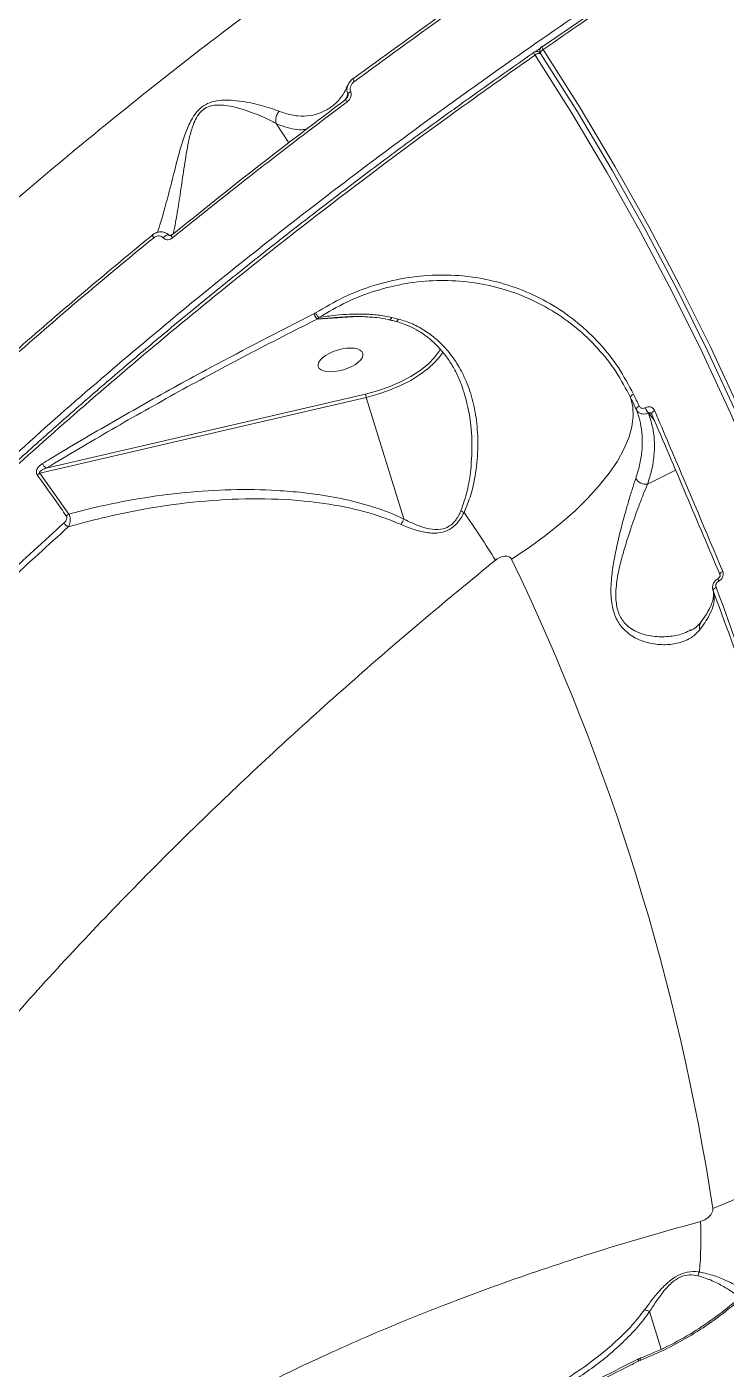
# Model space of a CAD drawing. Header units: millimetres. Extents: x -7151 to 6134, y -5040 to 5562.
# Drawn here: x -354.8 to -214.9, y 1950 to 2218.7 of the extents above; entities that cross this region are included whole.
import ezdxf

# ---------------------------------------------------------------- set-up
doc = ezdxf.new("R2010")
doc.units = ezdxf.units.MM
doc.layers.add('DIKOM_ОБЪЕКТ', color=7, linetype='Continuous')

msp = doc.modelspace()

# ---------------------------------------------------------------- linework, layer by layer
at = {"layer": 'DIKOM_ОБЪЕКТ', "color": 7, "linetype": 'Continuous', "lineweight": 15}
for p, q in [((-251.706, 2214.753), (-236.092, 2225.416)), ((-252.05, 2214.47), (-253.142, 2213.7)), ((-252.053, 2213.471), (-252.147, 2213.56)), ((-252.017, 2213.404), (-252.038, 2213.429)), ((-290.873, 2204.403), (-290.548, 2205.305)), ((-304.917, 2199.388), (-302.39, 2195.497)), ((-297.371, 2161.283), (-297.33, 2161.303)), ((-297.33, 2161.303), (-297.029, 2161.47)), ((-289.575, 2160.708), (-296.699, 2160.253)), ((-296.666, 2160.261), (-296.699, 2160.253)), ((-296.345, 2160.55), (-296.666, 2160.261)), ((-294.597, 2160.43), (-296.666, 2160.261)), ((-281.756, 2160.568), (-280.49, 2160.255)), ((-271.527, 2153.714), (-271.939, 2153.049)), ((-286.878, 2144.563), (-352.15, 2129.406)), ((-350.874, 2130.395), (-287.004, 2145.226)), ((-279.34, 2120.219), (-286.878, 2144.563)), ((-231.098, 2142.493), (-231.075, 2142.506)), ((-230.441, 2141.444), (-230.465, 2141.432)), ((-229.228, 2139.91), (-230.441, 2141.444)), ((-229.846, 2141.292), (-229.813, 2141.228)), ((-229.805, 2141.232), (-229.77, 2141.182)), ((-352.15, 2129.406), (-346.346, 2121.217)), ((-230.629, 2127.174), (-225.016, 2130.018)), ((-216.356, 2107.795), (-216.38, 2107.783)), ((-217.567, 2105.893), (-217.529, 2105.741)), ((-219.943, 2099.529), (-219.967, 2099.496)), ((-227.877, 1954.027), (-230.201, 1961.533)), ((-232.403, 1951.633), (-232.444, 1951.611)), ((-232.094, 1951.772), (-232.403, 1951.633))]:
    msp.add_line(p, q, dxfattribs=at)
at = {"layer": 'DIKOM_ОБЪЕКТ', "color": 7, "linetype": 'Continuous', "lineweight": 15, "flags": 128}
for points in [[(-251.769, 2214.794), (-251.749, 2214.789), (-251.706, 2214.753)], [(-172.153, 1951.657), (-172.365, 1964.383), (-172.951, 1977.133), (-173.91, 1989.901), (-175.241, 2002.677), (-176.944, 2015.453), (-179.018, 2028.22), (-181.461, 2040.97), (-184.272, 2053.696), (-187.449, 2066.388), (-190.989, 2079.038), (-194.891, 2091.638), (-199.151, 2104.18), (-203.768, 2116.655), (-208.738, 2129.055), (-214.057, 2141.373), (-219.723, 2153.599), (-225.731, 2165.727), (-232.078, 2177.748), (-238.76, 2189.653), (-245.771, 2201.437), (-253.108, 2213.09)], [(-252.147, 2213.56), (-252.13, 2213.543), (-252.059, 2213.462)], [(-252.038, 2213.429), (-252.054, 2213.465), (-252.059, 2213.546), (-252.03, 2213.644), (-251.969, 2213.754), (-251.879, 2213.872), (-251.762, 2213.994), (-251.624, 2214.116), (-251.469, 2214.232)], [(-170.869, 1951.349), (-171.082, 1964.105), (-171.669, 1976.886), (-172.63, 1989.684), (-173.964, 2002.49), (-175.672, 2015.297), (-177.75, 2028.094), (-180.199, 2040.875), (-183.017, 2053.631), (-186.201, 2066.353), (-189.749, 2079.033), (-193.661, 2091.663), (-197.931, 2104.235), (-202.559, 2116.74), (-207.541, 2129.17), (-212.873, 2141.516), (-218.552, 2153.772), (-224.575, 2165.929), (-230.937, 2177.978), (-237.634, 2189.912), (-244.663, 2201.723), (-252.017, 2213.404)], [(-251.469, 2214.232), (-244.109, 2202.543), (-237.077, 2190.724), (-230.375, 2178.783), (-224.009, 2166.726), (-217.982, 2154.562), (-212.299, 2142.298), (-206.964, 2129.943), (-201.979, 2117.506), (-197.349, 2104.993), (-193.075, 2092.413), (-189.162, 2079.775), (-185.611, 2067.087), (-182.424, 2054.357), (-179.605, 2041.593), (-177.155, 2028.804), (-175.075, 2015.998), (-173.366, 2003.184), (-172.031, 1990.369), (-171.069, 1977.563), (-170.482, 1964.774), (-170.269, 1952.01)], [(-289.451, 2208.382), (-289.498, 2208.397), (-289.518, 2208.391)], [(-290.759, 2203.676), (-290.851, 2203.824), (-290.927, 2203.959), (-290.982, 2204.074), (-291.016, 2204.167), (-291.027, 2204.233), (-291.014, 2204.27), (-291.012, 2204.272)], [(-291.012, 2204.272), (-290.979, 2204.276), (-290.921, 2204.251)], [(-329.403, 2176.533), (-329.489, 2176.676), (-329.558, 2176.809), (-329.606, 2176.928), (-329.632, 2177.029), (-329.635, 2177.107), (-329.615, 2177.161), (-329.572, 2177.188), (-329.508, 2177.187)], [(-327.496, 2176.505), (-327.324, 2176.675), (-327.137, 2176.826), (-326.946, 2176.951), (-326.762, 2177.041), (-326.596, 2177.092), (-326.458, 2177.1), (-326.355, 2177.065), (-326.325, 2177.039)], [(-325.646, 2176.475), (-325.737, 2176.625), (-325.808, 2176.764), (-325.856, 2176.886), (-325.88, 2176.987), (-325.878, 2177.063), (-325.851, 2177.111), (-325.848, 2177.113)], [(-325.848, 2177.113), (-325.8, 2177.129), (-325.727, 2177.117)], [(-281.756, 2160.568), (-281.898, 2160.326), (-282.033, 2160.163), (-282.155, 2160.087), (-282.225, 2160.085)], [(-287.004, 2145.226), (-284.611, 2145.88), (-282.271, 2146.702), (-280.041, 2147.673), (-277.976, 2148.768), (-276.125, 2149.962), (-274.533, 2151.225), (-273.238, 2152.527), (-272.272, 2153.836), (-272.014, 2154.293)], [(-271.939, 2153.049), (-272.061, 2152.876), (-273.135, 2151.595), (-274.503, 2150.333), (-276.136, 2149.115), (-277.998, 2147.969), (-280.05, 2146.92), (-282.246, 2145.989), (-284.538, 2145.198), (-286.878, 2144.563)], [(-257.812, 2112.166), (-254.32, 2114.507), (-251.023, 2116.919), (-247.947, 2119.385), (-245.117, 2121.884), (-242.554, 2124.397), (-240.278, 2126.905), (-238.307, 2129.389), (-236.656, 2131.828), (-235.338, 2134.205), (-234.364, 2136.499), (-233.74, 2138.695), (-233.473, 2140.773), (-233.562, 2142.719), (-234.01, 2144.517)], [(-232.301, 2142.828), (-232.44, 2142.742), (-232.566, 2142.65), (-232.674, 2142.555), (-232.763, 2142.459), (-232.828, 2142.366), (-232.869, 2142.277), (-232.885, 2142.196), (-232.874, 2142.124)], [(-229.221, 2141.926), (-229.381, 2141.833), (-229.523, 2141.733), (-229.642, 2141.629), (-229.733, 2141.525), (-229.793, 2141.425), (-229.82, 2141.332), (-229.812, 2141.25), (-229.805, 2141.232)], [(-215.571, 2109.737), (-215.731, 2109.644), (-215.873, 2109.541), (-215.99, 2109.434), (-216.079, 2109.326), (-216.137, 2109.222), (-216.162, 2109.124), (-216.152, 2109.037), (-216.146, 2109.022)], [(-216.38, 2107.783), (-216.433, 2107.921), (-216.475, 2108.045), (-216.503, 2108.152), (-216.516, 2108.238), (-216.516, 2108.3), (-216.501, 2108.337), (-216.491, 2108.344)], [(-216.356, 2107.795), (-216.409, 2107.933), (-216.451, 2108.058), (-216.479, 2108.164), (-216.493, 2108.25), (-216.492, 2108.312), (-216.477, 2108.349), (-216.467, 2108.357)], [(-216.916, 2106.547), (-217.059, 2106.47), (-217.188, 2106.386), (-217.299, 2106.296), (-217.389, 2106.205), (-217.456, 2106.114), (-217.497, 2106.026), (-217.512, 2105.944), (-217.5, 2105.87)], [(-217.553, 1982.155), (-213.818, 1983.713), (-210.299, 1985.407), (-207.023, 1987.224), (-204.015, 1989.149), (-201.298, 1991.168), (-198.895, 1993.264), (-196.823, 1995.421), (-195.098, 1997.624), (-193.735, 1999.853), (-192.744, 2002.093), (-192.132, 2004.326), (-192.124, 2004.365)], [(-232.409, 1952.072), (-232.414, 1952.069), (-232.452, 1952.025), (-232.475, 1951.955), (-232.481, 1951.861), (-232.471, 1951.745), (-232.444, 1951.611)], [(-232.378, 1952.088), (-232.382, 1952.085), (-232.419, 1952.044), (-232.441, 1951.975), (-232.445, 1951.882), (-232.432, 1951.766), (-232.403, 1951.633)], [(-231.97, 1952.273), (-231.972, 1952.272), (-232.02, 1952.239), (-232.059, 1952.183), (-232.085, 1952.107), (-232.101, 1952.011), (-232.104, 1951.899), (-232.094, 1951.772)], [(-231.849, 1952.269), (-231.914, 1952.282), (-231.97, 1952.273)]]:
    msp.add_lwpolyline(points, dxfattribs=at)
at = {"layer": 'DIKOM_ОБЪЕКТ', "color": 7, "linetype": 'Continuous', "lineweight": 15}
for centre, radius, start, end in [((-251.199, 2213.973), 1, 124.80197, 212.91211), ((-250.583, 2215.067), 1.217, 192.95774, 223.31579), ((-251.791, 2214.147), 1.69, 196.99584, 218.75863), ((-252.834, 2212.834), 1, 98.56245, 124.90242), ((-252.276, 2212.246), 1.185, 77.29711, 134.58377), ((-252.834, 2212.834), 1, 46.60788, 98.56245), ((-288.492, 2208.486), 1.031, 185.27522, 221.77759), ((-289.418, 2204.566), 1.35, 115.21991, 146.84456), ((-295.112, 2162.023), 2.378, 198.14755, 228.11074), ((-295.129, 2161.973), 2.3, 196.94118, 228.08941), ((-284.331, 2145.392), 2.678, 183.5577, 198.02983), ((-670.881, 1935.65), 484.234, 25.23901, 25.55244), ((-671.738, 1935.625), 485.838, 25.24478, 25.55739), ((-226.959, 2144.244), 4.494, 202.93157, 218.73815), ((-226.931, 2144.258), 4.499, 202.93084, 218.71989), ((-349.979, 2131.941), 1.786, 200.41763, 239.94084), ((-350.953, 2127.269), 2.45, 119.25768, 135.0504), ((-230.881, 2129.652), 2.49, 212.15362, 275.80046), ((-345.221, 2119.084), 2.411, 117.79109, 133.77225), ((-261.813, 2132.222), 12.058, 239.38946, 242.80756), ((-416.375, 2016.344), 182.411, 31.61815, 35.20205), ((-345.353, 2120.659), 2.314, 211.82302, 240.70445), ((-671.773, 1912.739), 459.493, 8.68893, 25.72255), ((-658.325, 1939.165), 471.293, 13.6969, 20.71485), ((-658.119, 1939.705), 471.695, 13.69725, 20.71425), ((-218.602, 2098.588), 1.64, 146.3705, 199.03231), ((-290.254, 1975.918), 70.305, 354.73621, 2.98668), ((-217.821, 1968.09), 2.789, 150.40259, 166.90108)]:
    msp.add_arc(centre, radius, start, end, dxfattribs=at)
msp.add_ellipse((-292.041, 2152.053), major_axis=(-4.462, -1.322), ratio=0.44303, dxfattribs=at)
for points, knots in [([(-420.09, 2123.919), (-416.457, 2127.77), (-409.186, 2135.477), (-397.547, 2147.102), (-385.412, 2158.737), (-372.584, 2170.515), (-359.073, 2182.41), (-344.887, 2194.391), (-330.25, 2206.265), (-314.7, 2218.388), (-298.204, 2230.718), (-280.756, 2243.203), (-262.933, 2255.422), (-244.818, 2267.315), (-226.495, 2278.826), (-208.039, 2289.901), (-189.48, 2300.515), (-170.85, 2310.66), (-152.187, 2320.319), (-133.579, 2329.447), (-115.112, 2338), (-96.86, 2345.94), (-78.858, 2353.24), (-61.13, 2359.903), (-43.714, 2365.92), (-26.691, 2371.263), (-10.141, 2375.905), (6.178, 2379.897), (22.186, 2383.175), (37.812, 2385.696), (52.735, 2387.399), (66.866, 2388.243), (80.247, 2388.31), (88.416, 2387.642), (92.498, 2387.309)], [0, 0, 0, 0, 0.0277664, 0.0555663, 0.0833658, 0.1111323, 0.1400374, 0.1689801, 0.1979226, 0.2268277, 0.2586373, 0.2905482, 0.3225098, 0.3544716, 0.3863819, 0.4181914, 0.4498953, 0.4816999, 0.5135555, 0.5454108, 0.5772152, 0.6089191, 0.6405474, 0.672276, 0.7040551, 0.7358343, 0.7675626, 0.7991908, 0.8325939, 0.8660265, 0.8994295, 0.932943, 0.9664864, 1, 1, 1, 1]), ([(-446.954, 2036.825), (-444.845, 2039.588), (-439.161, 2047.031), (-429.129, 2059.322), (-416.675, 2073.692), (-403.229, 2088.307), (-388.812, 2103.124), (-373.449, 2118.095), (-357.479, 2132.891), (-340.97, 2147.465), (-324.001, 2161.776), (-306.297, 2176.057), (-287.888, 2190.256), (-268.823, 2204.322), (-249.52, 2217.944), (-230.053, 2231.085), (-210.494, 2243.722), (-190.525, 2256.059), (-170.2, 2268.041), (-149.581, 2279.615), (-129.123, 2290.527), (-108.892, 2300.755), (-88.948, 2310.293), (-68.966, 2319.295), (-49.016, 2327.708), (-29.169, 2335.485), (-9.861, 2342.458), (8.852, 2348.619), (26.933, 2353.982), (44.675, 2358.635), (62.001, 2362.53), (78.84, 2365.635), (94.142, 2367.785), (107.983, 2369.115), (120.46, 2369.76), (132.376, 2369.795), (143.688, 2369.21), (154.278, 2368.014), (164.096, 2366.217), (172.244, 2364.126), (176.952, 2362.477), (178.869, 2361.805)], [0, 0, 0, 0, 0.01565226, 0.04216821, 0.06870456, 0.09522035, 0.1225065, 0.14981457, 0.17710085, 0.20361671, 0.23015307, 0.25666881, 0.28395493, 0.31126326, 0.33854925, 0.36506512, 0.39160119, 0.41811705, 0.44540335, 0.47271155, 0.49999758, 0.52651341, 0.55304974, 0.57956567, 0.60685169, 0.6341598, 0.66144598, 0.68796179, 0.71449806, 0.74101385, 0.76829978, 0.79560821, 0.82289417, 0.84597237, 0.86907736, 0.89218249, 0.91550648, 0.9388305, 0.96156391, 0.98434868, 1, 1, 1, 1]), ([(198.964, 2350.064), (198.062, 2350.768), (194.749, 2353.356), (187.895, 2356.997), (178.535, 2360.938), (168.193, 2363.984), (157.03, 2366.223), (144.842, 2367.674), (131.632, 2368.305), (117.423, 2368.089), (102.701, 2367.046), (87.568, 2365.233), (72.125, 2362.721), (55.939, 2359.449), (39.035, 2355.397), (21.45, 2350.561), (3.324, 2344.97), (-15.297, 2338.628), (-34.356, 2331.552), (-53.921, 2323.71), (-73.944, 2315.095), (-94.366, 2305.72), (-114.736, 2295.791), (-134.985, 2285.356), (-155.05, 2274.471), (-175.257, 2262.959), (-195.543, 2250.835), (-215.828, 2238.12), (-234.501, 2225.903), (-246.266, 2217.81), (-251.469, 2214.232)], [0, 0, 0, 0, 0.0140766, 0.0516775, 0.089248, 0.1257579, 0.1622958, 0.1988057, 0.2363761, 0.2739772, 0.3115476, 0.3467429, 0.3819632, 0.4171586, 0.4533005, 0.4894697, 0.5256114, 0.5621214, 0.5986595, 0.6351697, 0.67274, 0.7103412, 0.7479116, 0.7844216, 0.8209595, 0.8574694, 0.8950401, 0.9326413, 0.9702116, 1, 1, 1, 1]), ([(-289.451, 2208.382), (-283.582, 2212.685), (-271.845, 2221.291), (-253.72, 2233.896), (-235.272, 2246.277), (-222.724, 2254.252), (-216.45, 2258.24)], [0, 0, 0, 0, 0.24859527, 0.49719142, 0.74859638, 1, 1, 1, 1]), ([(-216.1, 2257.773), (-222.318, 2253.821), (-234.753, 2245.918), (-253.177, 2233.561), (-271.415, 2220.883), (-283.312, 2212.161), (-289.261, 2207.799)], [0, 0, 0, 0, 0.24859709, 0.49719297, 0.74859587, 1, 1, 1, 1]), ([(-253.108, 2213.09), (-256.838, 2210.468), (-266.962, 2203.35), (-283.178, 2191.459), (-301.594, 2177.377), (-319.52, 2163.044), (-336.881, 2148.534), (-353.592, 2133.911), (-369.596, 2119.222), (-384.852, 2104.489), (-399.349, 2089.737), (-413.049, 2075.014), (-425.889, 2060.387), (-437.809, 2045.924), (-448.762, 2031.673), (-458.712, 2017.661), (-467.659, 2003.908), (-475.588, 1990.453), (-482.461, 1977.358), (-488.245, 1964.686), (-492.912, 1952.48), (-496.435, 1940.768), (-498.818, 1929.567), (-500.106, 1918.882), (-500.142, 1908.852), (-499.69, 1902.103), (-498.89, 1898.908), (-498.822, 1898.636)], [0, 0, 0, 0, 0.0245701, 0.0666936, 0.1089496, 0.1512736, 0.1935975, 0.2358536, 0.277977, 0.3201005, 0.3623564, 0.4046804, 0.4470042, 0.4892603, 0.5313838, 0.5735066, 0.6157623, 0.6580857, 0.700409, 0.7426646, 0.7847876, 0.8269108, 0.8691669, 0.9114903, 0.953814, 0.99607, 1, 1, 1, 1]), ([(-269.474, 2202.145), (-269.42, 2202.185), (-264.141, 2206.08), (-258.714, 2209.866), (-253.341, 2213.614)], [0, 0, 0, 0, 0.0101609, 1, 1, 1, 1]), ([(-290.529, 2207.155), (-290.717, 2206.737), (-291.159, 2205.757), (-291.977, 2204.539), (-292.836, 2203.521), (-293.43, 2203.074), (-293.676, 2202.889)], [0, 0, 0, 0, 0.213208, 0.5004696, 0.7934822, 1, 1, 1, 1]), ([(-290.548, 2205.305), (-290.566, 2205.346), (-290.673, 2205.591), (-290.767, 2206.098), (-290.728, 2206.703), (-290.551, 2207.032), (-290.494, 2207.138)], [0, 0, 0, 0, 0.0726151, 0.4278915, 0.8160575, 1, 1, 1, 1]), ([(-289.511, 2208.381), (-289.571, 2208.34), (-289.911, 2208.108), (-290.291, 2207.683), (-290.457, 2207.246), (-290.502, 2207.127)], [0, 0, 0, 0, 0.1359538, 0.7661406, 1, 1, 1, 1]), ([(-289.261, 2207.799), (-289.451, 2207.629), (-289.785, 2207.331), (-290.052, 2206.769), (-290.126, 2206.281), (-290.068, 2205.961), (-290.004, 2205.813), (-289.993, 2205.788)], [0, 0, 0, 0, 0.3276967, 0.5739129, 0.7796706, 0.9627658, 1, 1, 1, 1]), ([(-328.655, 2177.581), (-328.438, 2178.256), (-327.896, 2179.939), (-326.894, 2183.488), (-325.709, 2187.937), (-324.542, 2192.753), (-323.283, 2197.016), (-321.926, 2200.188), (-320.588, 2202.074), (-319.048, 2203.284), (-317.216, 2203.918), (-315.311, 2204.117), (-312.399, 2203.978), (-308.813, 2203.345), (-305.945, 2202.463), (-304.601, 2201.96), (-304.325, 2201.857)], [0, 0, 0, 0, 0.0702594, 0.17542452, 0.28075409, 0.38300144, 0.48490422, 0.54086855, 0.57600643, 0.61175684, 0.65030847, 0.69406536, 0.73800636, 0.85397483, 0.97007701, 1, 1, 1, 1]), ([(-325.727, 2177.117), (-320.052, 2181.685), (-308.686, 2190.835), (-296.848, 2199.774), (-290.921, 2204.251)], [0, 0, 0, 0, 0.49927147, 1, 1, 1, 1]), ([(-290.759, 2203.676), (-291.285, 2203.282), (-293.917, 2201.313), (-301.147, 2195.845), (-312.339, 2187.201), (-321.208, 2180.053), (-325.646, 2176.475)], [0, 0, 0, 0, 0.0441443, 0.2207163, 0.6100156, 1, 1, 1, 1]), ([(-290.582, 2204.842), (-290.586, 2204.828), (-290.611, 2204.739), (-290.722, 2204.555), (-290.87, 2204.375), (-290.988, 2204.296), (-291.016, 2204.277)], [0, 0, 0, 0, 0.0607595, 0.391614, 0.8537464, 1, 1, 1, 1]), ([(-289.993, 2205.788), (-289.98, 2205.757), (-289.913, 2205.598), (-289.857, 2205.254), (-289.942, 2204.737), (-290.226, 2204.155), (-290.569, 2203.846), (-290.759, 2203.676)], [0, 0, 0, 0, 0.0441057, 0.224598, 0.4337698, 0.6875182, 1, 1, 1, 1]), ([(-290.581, 2204.842), (-290.578, 2204.85), (-290.544, 2204.925), (-290.521, 2205.054), (-290.521, 2205.194), (-290.533, 2205.264), (-290.544, 2205.293), (-290.548, 2205.305)], [0, 0, 0, 0, 0.0627995, 0.5706197, 0.807661, 0.9238582, 1, 1, 1, 1]), ([(-269.657, 2202.087), (-271.797, 2200.538), (-277.034, 2196.744), (-285.238, 2190.638), (-294.266, 2183.793), (-303.142, 2176.91), (-311.874, 2169.991), (-320.465, 2163.033), (-328.917, 2156.033), (-337.233, 2148.989), (-345.415, 2141.901), (-353.465, 2134.764), (-361.386, 2127.577), (-369.17, 2120.347), (-376.793, 2113.096), (-384.221, 2105.856), (-391.435, 2098.644), (-398.431, 2091.466), (-405.212, 2084.317), (-411.782, 2077.196), (-418.143, 2070.1), (-424.297, 2063.027), (-430.246, 2055.974), (-435.99, 2048.942), (-441.533, 2041.925), (-446.87, 2034.927), (-451.992, 2027.965), (-456.873, 2021.067), (-461.497, 2014.257), (-465.858, 2007.545), (-469.959, 2000.927), (-473.803, 1994.399), (-477.391, 1987.959), (-480.724, 1981.605), (-483.804, 1975.336), (-486.63, 1969.149), (-489.204, 1963.044), (-491.524, 1957.019), (-493.586, 1951.085), (-495.383, 1945.264), (-496.904, 1939.581), (-498.148, 1934.044), (-499.115, 1928.654), (-499.805, 1923.409), (-500.222, 1918.305), (-500.361, 1913.344), (-500.233, 1908.518), (-499.801, 1903.848), (-499.384, 1900.647), (-499.031, 1899.048), (-499, 1898.909)], [0, 0, 0, 0, 0.0148391, 0.0363255, 0.0577124, 0.0790248, 0.100287, 0.1215228, 0.142757, 0.1640091, 0.1853, 0.2066536, 0.228095, 0.2496477, 0.2712483, 0.2927749, 0.3141948, 0.3355338, 0.356815, 0.3780639, 0.3993039, 0.4205573, 0.4418429, 0.4631846, 0.4846069, 0.5061339, 0.5277484, 0.5493324, 0.5707976, 0.5921746, 0.6134879, 0.6347617, 0.656021, 0.6772888, 0.6985818, 0.719924, 0.7413394, 0.7628519, 0.7844716, 0.8060882, 0.8276031, 0.8490186, 0.8703575, 0.891642, 0.9128938, 0.9341347, 0.9553851, 0.9766598, 0.9979803, 1, 1, 1, 1]), ([(-304.922, 2199.399), (-304.923, 2199.399), (-305.188, 2199.554), (-306.5, 2200.231), (-309.254, 2201.479), (-312.635, 2202.611), (-315.406, 2203.087), (-317.152, 2203.132), (-318.749, 2202.73), (-319.689, 2202.051), (-320.445, 2201.243), (-321.299, 2199.855), (-322.011, 2197.624), (-322.569, 2195.126), (-323.123, 2191.882), (-323.706, 2187.924), (-324.368, 2183.477), (-324.971, 2179.864), (-325.307, 2178.069), (-325.443, 2177.343)], [0, 0, 0, 0, 0.0001098, 0.0304959, 0.1469937, 0.266036, 0.3083918, 0.351533, 0.3870277, 0.4131606, 0.4191404, 0.4513919, 0.5052458, 0.5560741, 0.6069691, 0.7112078, 0.8175498, 0.9262084, 1, 1, 1, 1]), ([(-304.922, 2199.399), (-304.963, 2199.663), (-305.045, 2200.193), (-304.85, 2201.024), (-304.559, 2201.567), (-304.356, 2201.818), (-304.325, 2201.857)], [0, 0, 0, 0, 0.3157726, 0.631487, 0.943754, 1, 1, 1, 1]), ([(-304.325, 2201.857), (-303.925, 2201.709), (-302.619, 2201.226), (-300.513, 2200.83), (-298.109, 2200.898), (-295.794, 2201.486), (-294.434, 2202.377), (-293.714, 2202.849)], [0, 0, 0, 0, 0.0965863, 0.3152702, 0.534702, 0.7535911, 1, 1, 1, 1]), ([(-304.917, 2199.388), (-304.918, 2199.389), (-304.92, 2199.392), (-304.921, 2199.396), (-304.922, 2199.398), (-304.922, 2199.399)], [0, 0, 0, 0, 0.4346374, 0.7808815, 1, 1, 1, 1]), ([(-298.662, 2198.343), (-299.042, 2198.257), (-299.98, 2198.044), (-301.702, 2198.313), (-303.409, 2198.748), (-304.512, 2199.216), (-304.917, 2199.388)], [0, 0, 0, 0, 0.2092736, 0.51576, 0.8222052, 1, 1, 1, 1]), ([(-379.652, 2133.228), (-375.706, 2136.909), (-367.814, 2144.27), (-355.438, 2155.288), (-342.712, 2166.28), (-333.909, 2173.552), (-329.508, 2177.187)], [0, 0, 0, 0, 0.2490995, 0.4981998, 0.7491009, 1, 1, 1, 1]), ([(-329.508, 2177.187), (-329.417, 2177.25), (-329.083, 2177.479), (-328.435, 2177.713), (-327.619, 2177.732), (-326.863, 2177.504), (-326.485, 2177.162), (-326.294, 2176.989)], [0, 0, 0, 0, 0.09032168, 0.33223979, 0.55904794, 0.77755585, 1, 1, 1, 1]), ([(-327.496, 2176.505), (-327.61, 2176.606), (-327.838, 2176.807), (-328.288, 2176.922), (-328.77, 2176.886), (-329.151, 2176.724), (-329.349, 2176.574), (-329.403, 2176.533)], [0, 0, 0, 0, 0.2168905, 0.4335024, 0.6620477, 0.9081385, 1, 1, 1, 1]), ([(-325.854, 2177.119), (-325.888, 2177.09), (-325.982, 2177.012), (-326.133, 2176.974), (-326.254, 2176.979), (-326.3, 2177.02), (-326.325, 2177.042)], [0, 0, 0, 0, 0.150522, 0.4030989, 0.6749627, 1, 1, 1, 1]), ([(-329.403, 2176.533), (-333.782, 2172.915), (-342.54, 2165.679), (-355.266, 2154.69), (-367.702, 2143.62), (-375.668, 2136.189), (-379.651, 2132.474)], [0, 0, 0, 0, 0.2491023, 0.4981991, 0.7490997, 1, 1, 1, 1]), ([(-325.646, 2176.475), (-325.699, 2176.436), (-325.889, 2176.291), (-326.257, 2176.134), (-326.724, 2176.097), (-327.162, 2176.21), (-327.385, 2176.406), (-327.496, 2176.505)], [0, 0, 0, 0, 0.0918362, 0.3355713, 0.5630848, 0.7815181, 1, 1, 1, 1]), ([(-297.029, 2161.47), (-295.167, 2162.572), (-291.443, 2164.773), (-285.443, 2167.068), (-279.273, 2168.569), (-273.007, 2169.189), (-266.774, 2168.934), (-260.693, 2167.811), (-254.875, 2165.849), (-249.429, 2163.083), (-244.465, 2159.576), (-240.086, 2155.385), (-236.3, 2150.624), (-234.392, 2147.024), (-233.438, 2145.223)], [0, 0, 0, 0, 0.0836173, 0.1671655, 0.2504169, 0.3338531, 0.4173042, 0.5004873, 0.5837373, 0.6671362, 0.7504566, 0.833395, 0.9166274, 1, 1, 1, 1]), ([(-234.01, 2144.517), (-234.949, 2146.288), (-236.821, 2149.819), (-240.532, 2154.496), (-244.826, 2158.615), (-249.69, 2162.059), (-255.027, 2164.782), (-260.725, 2166.717), (-266.684, 2167.828), (-272.793, 2168.089), (-278.929, 2167.493), (-284.98, 2166.03), (-290.862, 2163.788), (-294.516, 2161.63), (-296.345, 2160.55)], [0, 0, 0, 0, 0.0835776, 0.1666538, 0.2497504, 0.3333292, 0.4162597, 0.4997966, 0.5830084, 0.6660837, 0.7497707, 0.8327878, 0.9162926, 1, 1, 1, 1]), ([(-351.653, 2131.318), (-351.137, 2131.63), (-348.558, 2133.194), (-341.787, 2137.236), (-331.16, 2143.36), (-315.768, 2151.867), (-304.315, 2157.729), (-297.371, 2161.283)], [0, 0, 0, 0, 0.0299892, 0.1499529, 0.3900698, 0.6301901, 1, 1, 1, 1]), ([(-297.029, 2161.47), (-296.983, 2161.383), (-296.887, 2161.204), (-296.705, 2160.938), (-296.515, 2160.704), (-296.401, 2160.6), (-296.345, 2160.55)], [0, 0, 0, 0, 0.243661, 0.4999517, 0.7563635, 1, 1, 1, 1]), ([(-296.345, 2160.55), (-295.229, 2160.716), (-292.284, 2161.153), (-288.317, 2161.323), (-284.544, 2161.111), (-282.685, 2160.749), (-281.756, 2160.568)], [0, 0, 0, 0, 0.23192445, 0.61150801, 0.80586894, 1, 1, 1, 1]), ([(-290.136, 2160.701), (-291.513, 2160.633), (-293.004, 2160.56), (-294.485, 2160.439), (-294.597, 2160.43)], [0, 0, 0, 0, 0.92385, 1, 1, 1, 1]), ([(-291.367, 2160.647), (-291.202, 2160.662), (-289.957, 2160.778), (-287.752, 2160.774), (-284.96, 2160.577), (-283.149, 2160.332), (-282.321, 2160.099), (-282.228, 2160.072)], [0, 0, 0, 0, 0.0540714, 0.4077312, 0.7134861, 0.9675522, 1, 1, 1, 1]), ([(-296.699, 2160.253), (-301.382, 2157.875), (-310.749, 2153.118), (-324.437, 2145.729), (-337.87, 2138.174), (-346.539, 2132.988), (-350.874, 2130.395)], [0, 0, 0, 0, 0.249269, 0.4985403, 0.7492695, 1, 1, 1, 1]), ([(-282.222, 2160.076), (-281.944, 2160.015), (-281.521, 2159.924), (-281.1, 2159.799), (-280.956, 2159.757)], [0, 0, 0, 0, 0.6572292, 1, 1, 1, 1]), ([(-280.962, 2159.743), (-280.942, 2159.739), (-280.195, 2159.59), (-278.795, 2159.065), (-276.814, 2158.142), (-274.952, 2156.923), (-273.194, 2155.447), (-271.558, 2153.688), (-270.077, 2151.669), (-268.8, 2149.404), (-267.894, 2147.381), (-267.507, 2146.08), (-267.379, 2145.652)], [0, 0, 0, 0, 0.00275357, 0.10606655, 0.21085876, 0.31717929, 0.43040288, 0.54924198, 0.67363222, 0.80266352, 0.93498322, 1, 1, 1, 1]), ([(-280.49, 2160.255), (-280.504, 2160.23), (-280.588, 2160.073), (-280.741, 2159.858), (-280.889, 2159.732), (-280.941, 2159.781), (-280.951, 2159.79)], [0, 0, 0, 0, 0.0762912, 0.4742229, 0.8998011, 1, 1, 1, 1]), ([(-280.49, 2160.255), (-279.529, 2159.953), (-277.607, 2159.347), (-274.979, 2157.89), (-272.6, 2156.075), (-270.384, 2153.781), (-268.44, 2151.027), (-266.733, 2147.63), (-265.464, 2143.747), (-264.657, 2139.164), (-264.463, 2134.144), (-264.968, 2129.323), (-265.856, 2125.044), (-266.835, 2122.678), (-267.323, 2121.497)], [0, 0, 0, 0, 0.06464317, 0.12933452, 0.19635452, 0.26341329, 0.34302942, 0.42269381, 0.51801179, 0.61338435, 0.72667821, 0.83997802, 0.92007908, 1, 1, 1, 1]), ([(-267.953, 2121.844), (-267.494, 2123.164), (-266.566, 2125.834), (-265.85, 2130.602), (-265.639, 2136.005), (-266.124, 2141.279), (-267.034, 2144.405), (-267.397, 2145.649)], [0, 0, 0, 0, 0.1701061, 0.3443109, 0.5868051, 0.8355393, 1, 1, 1, 1]), ([(-233.438, 2145.223), (-233.53, 2145.164), (-233.716, 2145.047), (-233.912, 2144.851), (-234.027, 2144.663), (-234.016, 2144.566), (-234.01, 2144.517)], [0, 0, 0, 0, 0.249873, 0.4999067, 0.7499486, 1, 1, 1, 1]), ([(-232.989, 2128.326), (-232.708, 2129.224), (-232.148, 2131.018), (-231.726, 2133.676), (-231.625, 2136.29), (-231.882, 2138.764), (-232.345, 2140.698), (-232.742, 2141.768), (-232.874, 2142.124)], [0, 0, 0, 0, 0.1827928, 0.3655962, 0.5537447, 0.7419051, 0.9141901, 1, 1, 1, 1]), ([(-230.465, 2141.432), (-230.656, 2141.361), (-231.06, 2141.212), (-231.613, 2141.223), (-232.123, 2141.366), (-232.571, 2141.636), (-232.772, 2141.961), (-232.874, 2142.124)], [0, 0, 0, 0, 0.20440486, 0.43004871, 0.56344797, 0.78030129, 1, 1, 1, 1]), ([(-232.301, 2142.828), (-232.3, 2142.826), (-232.26, 2142.734), (-232.137, 2142.573), (-231.919, 2142.432), (-231.663, 2142.363), (-231.389, 2142.367), (-231.192, 2142.452), (-231.098, 2142.493)], [0, 0, 0, 0, 0.0043527, 0.2198898, 0.4355522, 0.5683494, 0.7938257, 1, 1, 1, 1]), ([(-231.075, 2142.506), (-230.98, 2142.549), (-230.736, 2142.662), (-230.307, 2142.709), (-229.846, 2142.601), (-229.451, 2142.337), (-229.297, 2142.063), (-229.221, 2141.926)], [0, 0, 0, 0, 0.1341903, 0.3469687, 0.5633046, 0.7817433, 1, 1, 1, 1]), ([(-229.221, 2141.926), (-228.982, 2141.368), (-227.788, 2138.574), (-223.187, 2127.789), (-218.913, 2117.658), (-215.571, 2109.737)], [0, 0, 0, 0, 0.0517151, 0.2585561, 1, 1, 1, 1]), ([(-230.465, 2141.432), (-230.095, 2140.307), (-229.465, 2138.389), (-229.196, 2135.472), (-229.287, 2132.806), (-229.724, 2130.037), (-230.327, 2128.129), (-230.629, 2127.174)], [0, 0, 0, 0, 0.2590529, 0.4416252, 0.6241928, 0.8120943, 1, 1, 1, 1]), ([(-229.846, 2141.292), (-229.856, 2141.308), (-229.899, 2141.376), (-230.017, 2141.456), (-230.181, 2141.511), (-230.331, 2141.499), (-230.411, 2141.46), (-230.441, 2141.444)], [0, 0, 0, 0, 0.08276542, 0.35068217, 0.60490823, 0.84734674, 1, 1, 1, 1]), ([(-216.108, 2108.963), (-218.358, 2114.303), (-222.858, 2124.986), (-227.466, 2135.783), (-229.77, 2141.182)], [0, 0, 0, 0, 0.4999188, 1, 1, 1, 1]), ([(-352.687, 2129), (-352.739, 2129.087), (-352.844, 2129.262), (-352.886, 2129.585), (-352.834, 2129.961), (-352.622, 2130.442), (-352.211, 2130.935), (-351.835, 2131.193), (-351.653, 2131.318)], [0, 0, 0, 0, 0.1098998, 0.2200572, 0.3257557, 0.492564, 0.7537525, 1, 1, 1, 1]), ([(-346.889, 2120.825), (-347.237, 2121.328), (-348.973, 2123.842), (-350.911, 2126.564), (-352.521, 2128.773), (-352.687, 2129)], [0, 0, 0, 0, 0.1831828, 0.9158893, 1, 1, 1, 1]), ([(-350.874, 2130.395), (-351.054, 2130.326), (-351.412, 2130.19), (-351.842, 2129.966), (-352.115, 2129.764), (-352.22, 2129.63), (-352.244, 2129.552), (-352.242, 2129.513), (-352.23, 2129.478), (-352.205, 2129.44), (-352.171, 2129.419), (-352.15, 2129.406)], [0, 0, 0, 0, 0.3170238, 0.6271991, 0.7914493, 0.8705069, 0.8979019, 0.9254699, 0.9332494, 0.9603339, 1, 1, 1, 1]), ([(-346.346, 2121.217), (-344.632, 2121.661), (-339.982, 2122.865), (-332.244, 2124.392), (-323.134, 2125.618), (-313.936, 2126.192), (-306.052, 2126.081), (-299.211, 2125.514), (-293.405, 2124.671), (-287.391, 2123.285), (-282.701, 2121.729), (-280.099, 2120.56), (-279.34, 2120.219)], [0, 0, 0, 0, 0.0783314, 0.2125903, 0.3472652, 0.481793, 0.6158502, 0.6916669, 0.7820724, 0.8726193, 0.9628133, 1, 1, 1, 1]), ([(-220.152, 2098.053), (-220.681, 2097.5), (-221.754, 2096.377), (-224.014, 2095.413), (-226.677, 2094.963), (-229.228, 2095.119), (-231.42, 2095.671), (-233.013, 2096.339), (-234.437, 2097.241), (-235.832, 2098.513), (-237.127, 2100.511), (-237.797, 2103.038), (-237.973, 2105.402), (-237.902, 2107.952), (-237.519, 2111.008), (-236.751, 2114.974), (-235.686, 2119.327), (-234.606, 2123.201), (-233.7, 2126.206), (-233.227, 2127.616), (-232.989, 2128.326)], [0, 0, 0, 0, 0.071789, 0.1456306, 0.2211688, 0.2985185, 0.340637, 0.3832945, 0.4161021, 0.4496137, 0.4986468, 0.5477939, 0.5804495, 0.6139718, 0.6704352, 0.7283177, 0.8119524, 0.8980726, 0.9486869, 1, 1, 1, 1]), ([(-230.629, 2127.174), (-230.912, 2126.496), (-231.482, 2125.132), (-232.567, 2122.293), (-233.889, 2118.604), (-235.208, 2114.52), (-236.222, 2110.744), (-236.781, 2107.907), (-236.999, 2105.501), (-236.954, 2103.332), (-236.4, 2100.997), (-235.175, 2099.238), (-233.825, 2098.167), (-232.422, 2097.438), (-230.825, 2096.937), (-228.63, 2096.591), (-226.043, 2096.659), (-223.614, 2097.133), (-222.383, 2097.779), (-221.943, 2098.01)], [0, 0, 0, 0, 0.057586, 0.1159165, 0.2111873, 0.3089569, 0.3721891, 0.4366505, 0.4719767, 0.5081798, 0.5599027, 0.6115484, 0.646921, 0.683324, 0.7301918, 0.7777454, 0.8635531, 0.9512381, 1, 1, 1, 1]), ([(-279.895, 2119.103), (-281.104, 2119.604), (-284.757, 2121.118), (-291.264, 2122.785), (-300.061, 2124.04), (-309.789, 2124.42), (-320.3, 2123.842), (-329.934, 2122.514), (-338.676, 2120.775), (-343.882, 2119.352), (-346.485, 2118.64)], [0, 0, 0, 0, 0.058813, 0.1777217, 0.2968188, 0.4509479, 0.6056266, 0.7600435, 0.880022, 1, 1, 1, 1]), ([(-347.319, 2119.438), (-347.205, 2119.555), (-347.004, 2119.759), (-346.825, 2120.111), (-346.767, 2120.403), (-346.789, 2120.644), (-346.856, 2120.765), (-346.889, 2120.825)], [0, 0, 0, 0, 0.3197053, 0.5619639, 0.7280077, 0.8641211, 1, 1, 1, 1]), ([(-346.346, 2121.217), (-346.275, 2121.051), (-346.134, 2120.72), (-346.07, 2120.128), (-346.122, 2119.53), (-346.272, 2119.02), (-346.423, 2118.75), (-346.485, 2118.64)], [0, 0, 0, 0, 0.2022026, 0.4043413, 0.6106131, 0.8410935, 1, 1, 1, 1]), ([(-267.323, 2121.497), (-267.736, 2120.767), (-268.486, 2119.438), (-270.185, 2118.024), (-272.351, 2117.292), (-274.823, 2117.411), (-277.426, 2118.083), (-279.067, 2118.761), (-279.895, 2119.103)], [0, 0, 0, 0, 0.1672693, 0.3043219, 0.4416736, 0.6370288, 0.8167228, 1, 1, 1, 1]), ([(-279.34, 2120.211), (-279.339, 2120.21), (-279.175, 2120.122), (-278.269, 2119.66), (-276.62, 2118.886), (-274.319, 2118.17), (-272.149, 2117.995), (-270.289, 2118.643), (-268.865, 2119.966), (-268.279, 2121.174), (-267.953, 2121.844)], [0, 0, 0, 0, 0.0002612, 0.0414413, 0.2242905, 0.4065705, 0.5849729, 0.7124805, 0.8404445, 1, 1, 1, 1]), ([(-392.602, 2075.508), (-389.087, 2079.156), (-382.057, 2086.452), (-370.918, 2097.439), (-359.39, 2108.446), (-351.343, 2115.774), (-347.319, 2119.438)], [0, 0, 0, 0, 0.2491213, 0.4982421, 0.7491224, 1, 1, 1, 1]), ([(-346.485, 2118.64), (-350.475, 2115.008), (-358.455, 2107.742), (-369.945, 2096.778), (-381.1, 2085.782), (-388.171, 2078.446), (-391.706, 2074.778)], [0, 0, 0, 0, 0.2491218, 0.4982429, 0.7491201, 1, 1, 1, 1]), ([(-279.895, 2119.103), (-279.881, 2119.135), (-279.8, 2119.327), (-279.619, 2119.719), (-279.438, 2120.037), (-279.34, 2120.211)], [0, 0, 0, 0, 0.0843762, 0.5004026, 1, 1, 1, 1]), ([(-279.34, 2120.219), (-279.339, 2120.217), (-279.339, 2120.215), (-279.339, 2120.213), (-279.34, 2120.211), (-279.34, 2120.211)], [0, 0, 0, 0, 0.4637985, 0.8343799, 1, 1, 1, 1]), ([(-257.812, 2112.166), (-257.859, 2112.245), (-257.959, 2112.41), (-258.259, 2112.632), (-258.692, 2112.779), (-259.409, 2112.798), (-260.042, 2112.6), (-260.635, 2112.28), (-260.88, 2112.096), (-261.042, 2111.974)], [0, 0, 0, 0, 0.0767334, 0.1605379, 0.317429, 0.4661291, 0.7625316, 0.8428315, 1, 1, 1, 1]), ([(-261.042, 2111.974), (-265.853, 2108.016), (-275.477, 2100.102), (-289.441, 2088.018), (-303.024, 2075.804), (-316.615, 2063.044), (-330.079, 2049.803), (-343.301, 2036.126), (-355.922, 2022.356), (-367.869, 2008.542), (-379.081, 1994.737), (-389.201, 1981.392), (-398.247, 1968.543), (-406.26, 1956.213), (-413.469, 1944.062), (-419.812, 1932.146), (-425.244, 1920.513), (-429.741, 1909.181), (-433.235, 1898.216), (-435.694, 1887.616), (-437.039, 1877.563), (-437.265, 1868.279), (-436.387, 1859.829), (-434.852, 1852.886), (-433.177, 1848.981), (-432.497, 1847.394)], [0, 0, 0, 0, 0.0400048, 0.0800096, 0.1204125, 0.1608154, 0.2054798, 0.2501788, 0.2948426, 0.3408233, 0.3868418, 0.4328217, 0.476081, 0.5193729, 0.5626315, 0.6071388, 0.651682, 0.6961891, 0.742306, 0.7884231, 0.8352025, 0.8819818, 0.9259178, 0.9698883, 1, 1, 1, 1]), ([(-215.571, 2109.737), (-215.526, 2109.587), (-215.435, 2109.286), (-215.507, 2108.785), (-215.726, 2108.325), (-216.033, 2107.988), (-216.266, 2107.849), (-216.356, 2107.795)], [0, 0, 0, 0, 0.2182576, 0.4368108, 0.6530159, 0.8657598, 1, 1, 1, 1]), ([(-217.5, 2105.87), (-217.547, 2106.034), (-217.651, 2106.4), (-217.59, 2106.922), (-217.393, 2107.446), (-217.063, 2107.913), (-216.682, 2108.204), (-216.459, 2108.316), (-216.429, 2108.331)], [0, 0, 0, 0, 0.1805344, 0.4029482, 0.531024, 0.7496643, 0.9664583, 1, 1, 1, 1]), ([(-216.38, 2107.783), (-216.394, 2107.775), (-216.505, 2107.716), (-216.694, 2107.565), (-216.858, 2107.328), (-216.958, 2107.065), (-216.989, 2106.805), (-216.939, 2106.627), (-216.916, 2106.547)], [0, 0, 0, 0, 0.0339493, 0.2522468, 0.4705576, 0.5978617, 0.8192863, 1, 1, 1, 1]), ([(-216.459, 2108.361), (-216.467, 2108.356), (-216.478, 2108.351), (-216.489, 2108.345), (-216.491, 2108.344)], [0, 0, 0, 0, 0.7873014, 1, 1, 1, 1]), ([(-216.148, 2109.021), (-216.145, 2109.016), (-216.128, 2108.984), (-216.115, 2108.892), (-216.138, 2108.741), (-216.204, 2108.596), (-216.304, 2108.471), (-216.401, 2108.389), (-216.455, 2108.366), (-216.469, 2108.36)], [0, 0, 0, 0, 0.0479037, 0.2977838, 0.4809367, 0.6391995, 0.7981692, 0.94919, 1, 1, 1, 1]), ([(-217.5, 2105.87), (-217.377, 2105.336), (-217.15, 2104.353), (-217.508, 2102.627), (-218.327, 2100.615), (-219.48, 2098.996), (-220.152, 2098.053)], [0, 0, 0, 0, 0.25807998, 0.47500531, 0.69407597, 1, 1, 1, 1]), ([(-217.442, 2105.402), (-217.441, 2105.399), (-217.391, 2105.206), (-217.428, 2104.665), (-217.613, 2103.73), (-218.045, 2102.591), (-218.764, 2101.274), (-219.424, 2100.24), (-219.919, 2099.623), (-220.001, 2099.521)], [0, 0, 0, 0, 0.0031529, 0.1962109, 0.3807458, 0.5761284, 0.7689044, 0.9617635, 1, 1, 1, 1]), ([(-219.948, 2099.533), (-220.183, 2099.263), (-220.697, 2098.672), (-221.369, 2098.166), (-221.873, 2097.967), (-221.933, 2097.943)], [0, 0, 0, 0, 0.4248982, 0.9318478, 1, 1, 1, 1]), ([(-192.003, 2011.416), (-191.809, 2009.657), (-191.421, 2006.14), (-191.691, 2000.789), (-192.554, 1995.5), (-193.998, 1990.327), (-196.001, 1985.231), (-198.557, 1980.278), (-201.607, 1975.516), (-205.104, 1970.999), (-209.011, 1966.787), (-213.255, 1962.915), (-217.748, 1959.44), (-222.426, 1956.416), (-227.215, 1953.804), (-230.47, 1952.449), (-232.094, 1951.772)], [0, 0, 0, 0, 0.075108, 0.1502161, 0.2212832, 0.2925782, 0.3636455, 0.4347705, 0.5061236, 0.5772484, 0.6483408, 0.7196583, 0.7907508, 0.860428, 0.9303181, 1, 1, 1, 1]), ([(-231.849, 1952.269), (-230.098, 1953.003), (-226.595, 1954.472), (-221.579, 1957.291), (-216.858, 1960.474), (-212.483, 1963.984), (-208.393, 1967.853), (-204.66, 1972.055), (-201.329, 1976.533), (-198.442, 1981.239), (-196.067, 1986.127), (-194.213, 1991.138), (-192.731, 1996.984), (-191.921, 2003.642), (-192.377, 2008.418), (-192.605, 2010.806)], [0, 0, 0, 0, 0.0766095, 0.1532166, 0.2242317, 0.2954744, 0.3664878, 0.4374868, 0.5087114, 0.5797101, 0.6506979, 0.7219124, 0.7929003, 0.8964511, 1, 1, 1, 1]), ([(-220.045, 1979.581), (-219.82, 1979.654), (-219.352, 1979.806), (-218.739, 1980.178), (-218.245, 1980.607), (-217.878, 1981.052), (-217.646, 1981.483), (-217.537, 1981.867), (-217.548, 1982.062), (-217.553, 1982.155)], [0, 0, 0, 0, 0.194411, 0.4037312, 0.5538926, 0.6910043, 0.8350886, 0.9219148, 1, 1, 1, 1]), ([(-407.167, 1855.844), (-405.65, 1859.034), (-402.358, 1865.96), (-395.724, 1876.347), (-387.778, 1886.797), (-378.807, 1896.743), (-368.977, 1906.184), (-358.018, 1915.392), (-345.927, 1924.33), (-332.722, 1932.963), (-318.78, 1941.058), (-304.191, 1948.614), (-289.052, 1955.636), (-273.037, 1962.291), (-256.152, 1968.531), (-238.486, 1974.377), (-226.19, 1977.847), (-220.045, 1979.581)], [0, 0, 0, 0, 0.0602335, 0.1307417, 0.2012505, 0.2674731, 0.3337477, 0.3999719, 0.4681249, 0.5363337, 0.604488, 0.6695131, 0.7345855, 0.7996115, 0.8663909, 0.9332204, 1, 1, 1, 1]), ([(-231.219, 1961.91), (-230.415, 1962.991), (-229.292, 1964.501), (-227.585, 1966.406), (-226.233, 1967.69), (-224.572, 1968.852), (-222.516, 1969.575), (-221.096, 1969.583), (-220.336, 1969.48), (-220.246, 1969.468)], [0, 0, 0, 0, 0.28651789, 0.40027165, 0.516293, 0.65745606, 0.79938515, 0.97634477, 1, 1, 1, 1]), ([(-220.537, 1968.723), (-221.102, 1968.824), (-222.12, 1969.008), (-223.839, 1968.639), (-225.577, 1967.599), (-227.244, 1965.865), (-228.814, 1963.753), (-229.743, 1962.263), (-230.205, 1961.541), (-230.206, 1961.54)], [0, 0, 0, 0, 0.15955951, 0.28753633, 0.41504159, 0.59345788, 0.79620527, 0.99971977, 1, 1, 1, 1]), ([(-212.3, 1964.262), (-212.432, 1964.407), (-213.129, 1965.173), (-215.01, 1966.346), (-217.622, 1967.79), (-219.56, 1968.41), (-220.537, 1968.723)], [0, 0, 0, 0, 0.0893156, 0.4731333, 0.7342145, 1, 1, 1, 1]), ([(-220.246, 1969.468), (-219.234, 1969.239), (-217.183, 1968.774), (-214.455, 1967.6), (-212.256, 1966.469), (-211.423, 1965.677), (-211.116, 1965.385)], [0, 0, 0, 0, 0.2352813, 0.4766794, 0.8070736, 1, 1, 1, 1]), ([(-28.563, 1963.65), (-30.584, 1963.643), (-36.443, 1963.623), (-46.138, 1963.465), (-57.637, 1963.122), (-69.113, 1962.616), (-80.558, 1961.947), (-91.963, 1961.117), (-103.32, 1960.126), (-114.62, 1958.975), (-125.854, 1957.665), (-137.015, 1956.196), (-148.094, 1954.57), (-159.082, 1952.787), (-169.971, 1950.85), (-180.753, 1948.76), (-191.42, 1946.518), (-201.964, 1944.126), (-212.377, 1941.585), (-222.652, 1938.899), (-232.78, 1936.067), (-242.753, 1933.094), (-252.565, 1929.98), (-262.208, 1926.729), (-271.675, 1923.342), (-280.958, 1919.822), (-290.052, 1916.173), (-298.948, 1912.395), (-307.64, 1908.493), (-316.122, 1904.469), (-324.387, 1900.326), (-332.429, 1896.067), (-340.242, 1891.696), (-347.82, 1887.215), (-355.157, 1882.628), (-362.249, 1877.938), (-369.088, 1873.149), (-375.671, 1868.265), (-381.992, 1863.288), (-388.046, 1858.223), (-393.829, 1853.074), (-399.336, 1847.843), (-404.564, 1842.537), (-409.507, 1837.157), (-414.163, 1831.709), (-418.527, 1826.196), (-422.597, 1820.623), (-426.368, 1814.994), (-429.842, 1809.314), (-432.995, 1803.584), (-435.333, 1798.966), (-436.51, 1796.245), (-436.849, 1795.463)], [0, 0, 0, 0, 0.0107552, 0.0311878, 0.0516215, 0.0720552, 0.0924884, 0.1129222, 0.1333561, 0.15379, 0.1742241, 0.1946587, 0.215093, 0.2355279, 0.2559631, 0.2763984, 0.2968343, 0.3172703, 0.3377071, 0.358144, 0.3785814, 0.3990192, 0.4194577, 0.4398966, 0.4603357, 0.4807758, 0.5012164, 0.5216576, 0.5420996, 0.5625417, 0.5829848, 0.6034285, 0.6238725, 0.6443172, 0.664762, 0.6852075, 0.705653, 0.7260988, 0.7465444, 0.7669897, 0.7874344, 0.8078782, 0.8283208, 0.8487617, 0.8692001, 0.8896363, 0.9100693, 0.9304984, 0.9509232, 0.9713434, 0.9917579, 1, 1, 1, 1]), ([(-253.37, 1944.508), (-251.925, 1945.249), (-248.111, 1947.205), (-242.358, 1950.999), (-237.271, 1955.128), (-233.604, 1958.835), (-232.014, 1960.885), (-231.219, 1961.91)], [0, 0, 0, 0, 0.1673423, 0.4418188, 0.7176943, 0.8588784, 1, 1, 1, 1]), ([(-231.219, 1961.91), (-231.194, 1961.906), (-231.047, 1961.884), (-230.717, 1961.795), (-230.387, 1961.63), (-230.206, 1961.54)], [0, 0, 0, 0, 0.0843425, 0.4973684, 1, 1, 1, 1]), ([(-230.201, 1961.533), (-230.584, 1961.01), (-231.778, 1959.379), (-234.057, 1956.803), (-237.129, 1953.865), (-240.477, 1951.12), (-244.604, 1948.165), (-249.558, 1945.116), (-255.875, 1941.814), (-262.99, 1938.695), (-270.949, 1935.846), (-279.164, 1933.435), (-284.815, 1932.237), (-287.641, 1931.638)], [0, 0, 0, 0, 0.0310676, 0.0969225, 0.1628034, 0.2303647, 0.2979402, 0.3965511, 0.4957335, 0.6204818, 0.7452523, 0.8726235, 1, 1, 1, 1]), ([(-230.206, 1961.54), (-230.205, 1961.539), (-230.203, 1961.538), (-230.202, 1961.535), (-230.201, 1961.534), (-230.201, 1961.533)], [0, 0, 0, 0, 0.3496516, 0.8074254, 1, 1, 1, 1]), ([(-436.925, 1796.815), (-436.787, 1797.165), (-435.105, 1801.433), (-430.697, 1809.481), (-423.566, 1821.014), (-414.963, 1832.412), (-405.061, 1843.65), (-394.03, 1854.476), (-381.946, 1864.864), (-368.893, 1874.796), (-354.659, 1884.434), (-339.242, 1893.731), (-322.669, 1902.646), (-306.038, 1910.628), (-289.56, 1917.739), (-273.409, 1924.051), (-256.627, 1929.977), (-239.251, 1935.492), (-221.471, 1940.541), (-203.375, 1945.1), (-186.956, 1948.777), (-176.437, 1950.823), (-172.153, 1951.657)], [0, 0, 0, 0, 0.0049824, 0.0607473, 0.1164693, 0.1738099, 0.231197, 0.2885376, 0.3442597, 0.4000244, 0.4557466, 0.5130871, 0.5704745, 0.6278152, 0.6763108, 0.7248634, 0.7734157, 0.8224281, 0.8714411, 0.9192196, 0.9671062, 1, 1, 1, 1]), ([(-232.444, 1951.611), (-233.012, 1951.327), (-235.85, 1949.904), (-243.182, 1946.17), (-254.297, 1940.317), (-266.335, 1933.675), (-277.155, 1927.473), (-283.551, 1923.638), (-286.749, 1921.721)], [0, 0, 0, 0, 0.0299863, 0.1499461, 0.3900566, 0.630166, 0.8150836, 1, 1, 1, 1]), ([(-232.414, 1952.079), (-234.928, 1950.816), (-240.757, 1947.887), (-249.731, 1943.178), (-259.365, 1937.972), (-268.855, 1932.658), (-277.971, 1927.397), (-283.832, 1923.867), (-286.644, 1922.174)], [0, 0, 0, 0, 0.1330748, 0.3084071, 0.48403, 0.6601354, 0.8369175, 1, 1, 1, 1]), ([(-232.366, 1952.094), (-232.376, 1952.088), (-232.389, 1952.081), (-232.403, 1952.075), (-232.405, 1952.074)], [0, 0, 0, 0, 0.78339043, 1, 1, 1, 1]), ([(-231.969, 1952.272), (-231.993, 1952.263), (-232.131, 1952.211), (-232.265, 1952.142), (-232.376, 1952.085)], [0, 0, 0, 0, 0.16844846, 1, 1, 1, 1])]:
    msp.add_open_spline(points, degree=3, knots=knots, dxfattribs=at)

doc.saveas('drawing.dxf')
